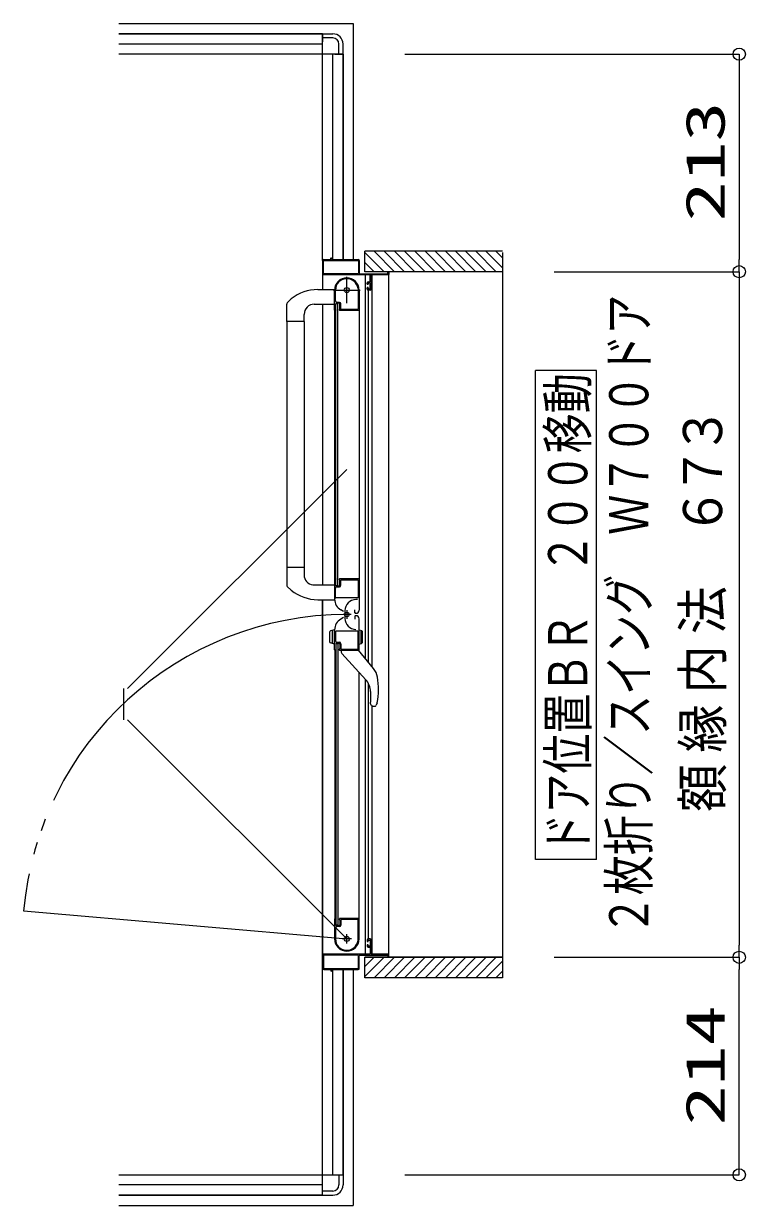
# Model space of a CAD drawing. Units: millimetres on the paper. Extents: x -305 to 305, y -152 to 152.
# Drawn here: x -88.1 to -52.7, y 18.6 to 76.6 of the extents above; entities that cross this region are included whole.
import ezdxf
from ezdxf.enums import TextEntityAlignment as Align

# ---------------------------------------------------------------- set-up
doc = ezdxf.new("R2010")
doc.units = ezdxf.units.MM
doc.linetypes.add('LONG_CHAIN', pattern=[21, 18, -1, 1, -1])
doc.linetypes.add('LONG_DOUBLE_CHAIN', pattern=[21.8, 18, -1, 0.6, -0.6, 0.6, -1])
doc.layers.add('0-0_0', color=7, linetype='Continuous', lineweight=9)
doc.layers.add('0-1_VIEW0001', color=7, linetype='Continuous', lineweight=9)
doc.styles.add('ＭＳ ゴシック', font='')
doc.styles.get('ＭＳ ゴシック').set_extended_font_data('MS Gothic')

# ---------------------------------------------------------------- blocks, each defined once
blk = doc.blocks.new('_ORIGIN')
at = {"layer": '0-0_0'}
blk.add_line((0, 0), (-1, 0), dxfattribs=at)
blk.add_circle((0, 0), 0.5, dxfattribs=at)

msp = doc.modelspace()

# ---------------------------------------------------------------- linework, layer by layer
at = {"layer": '0-1_VIEW0001'}
for p, q in [((-83.434, 76.073), (-73.434, 76.073)), ((-73.434, 76.073), (-83.434, 76.073)), ((-73.434, 76.073), (-73.434, 75.673)), ((-73.434, 76.073), (-72.934, 76.073)), ((-73.434, 64.948), (-73.434, 76.073)), ((-73.434, 75.573), (-83.434, 75.573)), ((-72.934, 75.873), (-73.434, 75.873)), ((-72.634, 75.073), (-72.634, 75.573)), ((-72.434, 75.073), (-72.434, 75.573)), ((-72.434, 75.073), (-83.434, 75.073)), ((-72.934, 64.998), (-72.934, 75.073)), ((-72.834, 75.073), (-72.434, 75.073)), ((-72.434, 75.073), (-72.434, 64.998)), ((-72.434, 64.998), (-72.434, 75.073)), ((-69.394, 75.073), (-52.983, 75.073)), ((-52.983, 74.473), (-52.983, 64.998)), ((-73.384, 64.998), (-73.049, 64.998)), ((-73.034, 65.013), (-73.034, 65.063)), ((-73.024, 65.073), (-73.004, 65.073)), ((-72.994, 65.063), (-72.994, 65.013)), ((-72.979, 64.998), (-71.684, 64.998)), ((-64.609, 65.398), (-71.359, 65.398)), ((-71.359, 64.399), (-71.359, 65.398)), ((-70.41, 64.398), (-71.359, 65.348)), ((-69.91, 64.398), (-70.909, 65.398)), ((-69.41, 64.398), (-70.409, 65.398)), ((-68.91, 64.398), (-69.909, 65.398)), ((-68.409, 64.398), (-69.409, 65.398)), ((-67.909, 64.398), (-68.909, 65.398)), ((-67.409, 64.398), (-68.409, 65.398)), ((-66.909, 64.398), (-67.909, 65.398)), ((-66.409, 64.398), (-67.409, 65.398)), ((-65.909, 64.398), (-66.909, 65.398)), ((-65.414, 64.398), (-66.414, 65.398)), ((-64.919, 64.398), (-65.919, 65.398)), ((-64.609, 64.583), (-65.424, 65.398)), ((-64.609, 65.078), (-64.929, 65.398)), ((-64.609, 65.347), (-64.609, 29.748)), ((-73.434, 64.95), (-73.434, 63.524)), ((-73.389, 64.313), (-73.389, 64.938)), ((-73.374, 64.953), (-71.694, 64.953)), ((-71.679, 64.938), (-71.679, 64.313)), ((-71.634, 64.948), (-71.634, 64.313)), ((-70.91, 64.398), (-71.359, 64.848)), ((-64.609, 64.398), (-71.359, 64.398)), ((-70.234, 64.313), (-70.234, 64.383)), ((-70.184, 64.383), (-70.184, 64.263)), ((-62.069, 64.398), (-52.983, 64.398)), ((-71.114, 64.248), (-73.409, 64.248)), ((-71.694, 64.298), (-73.374, 64.298)), ((-71.619, 64.298), (-70.249, 64.298)), ((-71.328, 45.403), (-71.328, 64.248)), ((-71.249, 63.793), (-71.249, 63.848)), ((-71.199, 63.898), (-71.114, 63.898)), ((-71.199, 63.838), (-71.199, 63.793)), ((-71.114, 63.853), (-71.184, 63.853)), ((-71.099, 63.913), (-71.099, 64.233)), ((-71.099, 63.568), (-71.099, 63.838)), ((-71.049, 64.233), (-71.049, 63.548)), ((-70.199, 64.248), (-71.034, 64.248)), ((-71.011, 45.019), (-71.011, 64.248)), ((-70.184, 30.898), (-70.184, 64.248)), ((-73.677, 63.523), (-72.859, 63.526)), ((-72.849, 62.513), (-72.849, 63.498)), ((-72.804, 62.968), (-72.804, 63.498)), ((-71.699, 63.572), (-71.699, 62.558)), ((-71.649, 63.499), (-71.649, 49.323)), ((-71.249, 63.548), (-71.249, 63.613)), ((-71.214, 63.778), (-71.234, 63.778)), ((-71.234, 63.628), (-71.214, 63.628)), ((-71.199, 63.613), (-71.199, 63.568)), ((-71.099, 63.498), (-71.199, 63.498)), ((-71.188, 45.233), (-71.188, 63.498)), ((-71.184, 63.553), (-71.114, 63.553)), ((-52.983, 63.798), (-52.983, 31.348)), ((-75.199, 61.948), (-75.199, 62.808)), ((-74.973, 63.061), (-75.172, 62.877)), ((-73.844, 62.803), (-72.849, 62.803)), ((-73.434, 62.798), (-73.434, 49.024)), ((-72.684, 62.823), (-72.784, 62.823)), ((-72.784, 48.998), (-72.784, 62.823)), ((-72.634, 62.848), (-72.759, 62.848)), ((-72.614, 62.893), (-72.729, 62.893)), ((-72.684, 48.998), (-72.684, 62.823)), ((-72.584, 62.573), (-72.584, 62.798)), ((-72.539, 62.558), (-72.539, 62.818)), ((-74.344, 61.948), (-74.344, 62.303)), ((-72.834, 49.323), (-72.834, 62.498)), ((-72.808, 62.498), (-72.834, 62.498)), ((-72.786, 62.52), (-72.795, 62.505)), ((-72.624, 62.527), (-72.624, 62.533)), ((-72.614, 62.505), (-72.622, 62.52)), ((-71.659, 62.498), (-72.601, 62.498)), ((-71.709, 62.548), (-72.529, 62.548)), ((-75.199, 61.948), (-75.199, 49.012)), ((-74.344, 61.948), (-75.199, 61.948)), ((-74.349, 61.948), (-74.349, 49.874)), ((-59.987, 59.548), (-62.987, 59.548)), ((-62.987, 35.548), (-62.987, 59.548)), ((-59.987, 35.548), (-59.987, 59.548)), ((-74.344, 49.874), (-75.199, 49.874)), ((-74.344, 49.874), (-74.344, 49.519)), ((-72.849, 49.308), (-72.849, 48.322)), ((-72.834, 49.323), (-72.808, 49.323)), ((-72.795, 49.316), (-72.786, 49.302)), ((-72.622, 49.302), (-72.614, 49.316)), ((-71.649, 49.323), (-72.601, 49.323)), ((-71.649, 49.354), (-71.649, 47.784)), ((-74.974, 48.761), (-75.172, 48.944)), ((-73.914, 49.024), (-72.859, 49.024)), ((-72.804, 48.408), (-72.804, 48.858)), ((-72.784, 48.998), (-72.684, 48.998)), ((-72.759, 48.973), (-72.634, 48.973)), ((-72.729, 48.933), (-72.614, 48.933)), ((-72.624, 49.288), (-72.624, 49.294)), ((-72.584, 49.023), (-72.584, 49.248)), ((-72.539, 49.008), (-72.539, 49.258)), ((-72.524, 49.273), (-71.709, 49.273)), ((-71.699, 49.263), (-71.699, 48.403)), ((-73.677, 48.298), (-72.859, 48.296)), ((-73.434, 48.298), (-73.434, 30.198)), ((-73.434, 19.073), (-73.434, 48.298)), ((-71.709, 48.393), (-72.789, 48.393)), ((-71.723, 48.303), (-71.803, 48.303)), ((-72.419, 47.727), (-72.549, 47.802)), ((-72.343, 47.763), (-72.343, 47.383)), ((-71.854, 47.658), (-71.854, 47.808)), ((-71.799, 47.633), (-71.829, 47.633)), ((-72.419, 47.419), (-72.549, 47.344)), ((-71.854, 47.488), (-71.854, 47.338)), ((-71.799, 47.513), (-71.829, 47.513)), ((-71.649, 45.793), (-71.649, 47.363)), ((-73.099, 46.698), (-73.099, 46.247)), ((-72.849, 46.823), (-73.044, 46.77)), ((-72.949, 46.149), (-72.949, 46.796)), ((-72.849, 45.838), (-72.849, 46.824)), ((-72.804, 46.738), (-72.804, 46.288)), ((-71.709, 46.753), (-72.789, 46.753)), ((-71.699, 45.883), (-71.699, 46.743)), ((-71.549, 46.149), (-71.549, 46.796)), ((-71.499, 46.756), (-71.499, 46.19)), ((-72.849, 46.123), (-73.044, 46.175)), ((-72.834, 45.823), (-72.834, 32.648)), ((-72.834, 45.823), (-72.808, 45.823)), ((-72.795, 45.83), (-72.786, 45.845)), ((-72.784, 46.148), (-72.784, 32.323)), ((-72.784, 46.148), (-72.684, 46.148)), ((-72.759, 46.173), (-72.634, 46.173)), ((-72.729, 46.213), (-72.614, 46.213)), ((-72.684, 46.148), (-72.684, 32.323)), ((-72.624, 45.858), (-72.624, 45.852)), ((-72.622, 45.845), (-72.614, 45.83)), ((-72.601, 45.823), (-71.659, 45.823)), ((-72.584, 46.123), (-72.584, 45.898)), ((-72.539, 46.138), (-72.539, 45.888)), ((-72.524, 45.873), (-71.709, 45.873)), ((-72.524, 45.823), (-72.524, 45.732)), ((-70.936, 44.928), (-71.674, 45.823)), ((-71.649, 46.123), (-71.525, 46.156)), ((-72.495, 45.661), (-71.317, 44.373)), ((-71.649, 31.648), (-71.649, 44.736)), ((-71.328, 30.898), (-71.328, 44.385)), ((-71.188, 31.648), (-71.188, 44.188)), ((-71.09, 43.789), (-71.09, 43.27)), ((-71.029, 43.109), (-71.027, 43.106)), ((-71.011, 30.898), (-71.011, 43.073)), ((-70.952, 43.073), (-70.87, 43.073)), ((-70.828, 43.087), (-70.8, 43.121)), ((-70.828, 43.087), (-70.828, 43.086)), ((-70.756, 43.236), (-70.8, 43.121)), ((-59.987, 35.548), (-62.987, 35.548)), ((-72.849, 32.633), (-72.849, 31.648)), ((-72.808, 32.648), (-72.834, 32.648)), ((-72.786, 32.627), (-72.795, 32.641)), ((-72.624, 32.619), (-72.624, 32.613)), ((-72.614, 32.641), (-72.622, 32.627)), ((-71.659, 32.648), (-72.601, 32.648)), ((-72.584, 32.573), (-72.584, 32.348)), ((-72.539, 32.588), (-72.539, 32.328)), ((-71.709, 32.598), (-72.529, 32.598)), ((-71.699, 31.574), (-71.699, 32.588)), ((-72.804, 32.178), (-72.804, 31.648)), ((-72.684, 32.323), (-72.784, 32.323)), ((-72.634, 32.298), (-72.759, 32.298)), ((-72.614, 32.253), (-72.729, 32.253)), ((-71.249, 31.598), (-71.249, 31.533)), ((-71.249, 31.353), (-71.249, 31.298)), ((-71.234, 31.518), (-71.214, 31.518)), ((-71.214, 31.368), (-71.234, 31.368)), ((-71.099, 31.648), (-71.199, 31.648)), ((-71.199, 31.533), (-71.199, 31.578)), ((-71.199, 31.308), (-71.199, 31.353)), ((-71.184, 31.593), (-71.114, 31.593)), ((-71.099, 31.578), (-71.099, 31.308)), ((-71.049, 30.913), (-71.049, 31.598)), ((-71.114, 30.898), (-73.409, 30.898)), ((-73.389, 30.833), (-73.389, 30.208)), ((-71.694, 30.848), (-73.374, 30.848)), ((-71.679, 30.208), (-71.679, 30.833)), ((-71.634, 30.198), (-71.634, 30.833)), ((-71.619, 30.848), (-70.249, 30.848)), ((-64.609, 30.748), (-71.359, 30.748)), ((-70.41, 30.748), (-71.359, 29.798)), ((-70.91, 30.748), (-71.359, 30.298)), ((-71.199, 31.248), (-71.114, 31.248)), ((-71.114, 31.293), (-71.184, 31.293)), ((-71.099, 31.233), (-71.099, 30.913)), ((-70.199, 30.898), (-71.034, 30.898)), ((-69.91, 30.748), (-70.909, 29.748)), ((-69.41, 30.748), (-70.409, 29.748)), ((-70.234, 30.833), (-70.234, 30.763)), ((-70.184, 30.763), (-70.184, 30.883)), ((-68.91, 30.748), (-69.909, 29.748)), ((-68.409, 30.748), (-69.409, 29.748)), ((-67.91, 30.748), (-68.909, 29.748)), ((-67.409, 30.748), (-68.409, 29.748)), ((-66.909, 30.748), (-67.909, 29.748)), ((-66.409, 30.748), (-67.409, 29.748)), ((-65.909, 30.748), (-66.909, 29.748)), ((-65.414, 30.748), (-66.414, 29.748)), ((-64.92, 30.748), (-65.919, 29.748)), ((-62.069, 30.748), (-52.984, 30.748)), ((-62.069, 30.748), (-52.983, 30.748)), ((-73.374, 30.193), (-71.694, 30.193)), ((-64.609, 30.563), (-65.425, 29.748)), ((-73.384, 30.148), (-73.049, 30.148)), ((-73.034, 30.133), (-73.034, 30.083)), ((-73.024, 30.073), (-73.004, 30.073)), ((-72.994, 30.083), (-72.994, 30.133)), ((-72.979, 30.148), (-71.684, 30.148)), ((-72.934, 20.073), (-72.934, 30.148)), ((-72.434, 30.148), (-72.434, 20.073)), ((-72.434, 20.073), (-72.434, 30.148)), ((-64.609, 30.068), (-64.93, 29.748)), ((-52.984, 20.673), (-52.984, 30.148)), ((-83.434, 20.073), (-72.434, 20.073)), ((-72.834, 20.073), (-72.434, 20.073)), ((-72.634, 20.073), (-72.634, 19.573)), ((-72.434, 20.073), (-72.434, 19.573)), ((-69.394, 20.073), (-52.984, 20.073)), ((-73.434, 19.573), (-83.434, 19.573)), ((-73.434, 19.073), (-73.434, 19.473)), ((-72.934, 19.273), (-73.434, 19.273)), ((-83.434, 19.073), (-73.434, 19.073)), ((-73.434, 19.073), (-83.434, 19.073)), ((-73.434, 19.073), (-72.934, 19.073))]:
    msp.add_line(p, q, dxfattribs=at)
at = {"layer": '0-1_VIEW0001', "linetype": 'LONG_CHAIN'}
for p, q in [((-72.249, 62.848), (-72.249, 64.148)), ((-72.899, 63.498), (-71.599, 63.498)), ((-72.037, 47.573), (-72.428, 47.573)), ((-72.249, 47.786), (-72.249, 47.361)), ((-72.019, 31.648), (-72.479, 31.648)), ((-72.249, 31.418), (-72.249, 31.878))]:
    msp.add_line(p, q, dxfattribs=at)
at = {"layer": '0-1_VIEW0001', "linetype": 'LONG_DOUBLE_CHAIN'}
for p, q in [((-72.249, 54.695), (-83.01, 43.934)), ((-83.21, 43.934), (-83.21, 42.408)), ((-72.249, 31.648), (-83.01, 42.408)), ((-88.114, 33.036), (-72.249, 31.648)), ((-71.934, 30.148), (-71.934, 18.573)), ((-83.434, 18.573), (-71.934, 18.573))]:
    msp.add_line(p, q, dxfattribs=at)
at = {"layer": '0-1_VIEW0001', "color": 5}
msp.add_line((-71.359, 30.748), (-64.609, 30.748), dxfattribs=at)
at = {"layer": '0-1_VIEW0001', "linetype": 'LONG_DOUBLE_CHAIN'}
msp.add_lwpolyline([(-83.434, 76.573), (-71.934, 76.573), (-71.934, 64.998)], dxfattribs=at)
at = {"layer": '0-1_VIEW0001'}
for points in [[(-71.649, 46.123), (-71.649, 46.823), (-71.525, 46.789)], [(-71.082, 43.209), (-71.083, 43.213), (-71.084, 43.217), (-71.085, 43.221), (-71.086, 43.226), (-71.087, 43.23), (-71.087, 43.234), (-71.088, 43.238), (-71.089, 43.243), (-71.089, 43.247), (-71.09, 43.252), (-71.09, 43.254), (-71.09, 43.256), (-71.09, 43.258), (-71.09, 43.26), (-71.09, 43.262), (-71.09, 43.264), (-71.09, 43.267), (-71.09, 43.269), (-71.09, 43.271), (-71.09, 43.273)], [(-71.029, 43.109), (-71.03, 43.11), (-71.031, 43.111), (-71.032, 43.112), (-71.033, 43.113), (-71.034, 43.114), (-71.035, 43.116), (-71.036, 43.117), (-71.037, 43.118), (-71.038, 43.12), (-71.039, 43.121), (-71.04, 43.122), (-71.041, 43.124), (-71.042, 43.125), (-71.043, 43.127), (-71.044, 43.128), (-71.045, 43.13), (-71.046, 43.131), (-71.047, 43.133), (-71.049, 43.135), (-71.051, 43.138), (-71.053, 43.141), (-71.054, 43.144), (-71.056, 43.147), (-71.058, 43.151), (-71.06, 43.154), (-71.062, 43.158), (-71.064, 43.161), (-71.066, 43.165), (-71.068, 43.169), (-71.069, 43.173), (-71.071, 43.177), (-71.073, 43.18), (-71.074, 43.184), (-71.076, 43.188), (-71.077, 43.192), (-71.078, 43.196), (-71.08, 43.2), (-71.081, 43.205), (-71.082, 43.209)], [(-70.87, 43.073), (-70.868, 43.073), (-70.866, 43.074), (-70.864, 43.074), (-70.861, 43.074), (-70.859, 43.074), (-70.857, 43.075), (-70.855, 43.075), (-70.853, 43.076), (-70.85, 43.076), (-70.848, 43.076), (-70.846, 43.077), (-70.844, 43.078), (-70.842, 43.078), (-70.839, 43.079), (-70.837, 43.08), (-70.835, 43.081), (-70.833, 43.082), (-70.831, 43.084), (-70.83, 43.085), (-70.828, 43.086)], [(-64.609, 29.748), (-71.359, 29.748), (-71.359, 30.749)]]:
    msp.add_lwpolyline(points, dxfattribs=at)
for centre, radius in [((-72.249, 63.498), 0.125), ((-72.249, 47.573), 0.113), ((-72.249, 31.648), 0.125)]:
    msp.add_circle(centre, radius, dxfattribs=at)
for centre, radius, start, end in [((-72.934, 75.573), 0.5, 0, 90), ((-72.934, 75.573), 0.3, 0, 90), ((-73.384, 64.948), 0.05, 90, 180), ((-73.049, 65.013), 0.015, 270, 0), ((-73.024, 65.063), 0.01, 90, 180), ((-73.004, 65.063), 0.01, 0, 90), ((-72.979, 65.013), 0.015, 180, 270), ((-71.684, 64.948), 0.05, 0, 90), ((-73.374, 64.938), 0.015, 90, 180), ((-71.694, 64.938), 0.015, 0, 90), ((-70.219, 64.383), 0.015, 90, 180), ((-70.199, 64.383), 0.015, 0, 90), ((-73.409, 64.273), 0.025, 180, 270), ((-73.374, 64.313), 0.015, 180, 270), ((-72.249, 63.498), 0.6, 0, 180), ((-72.249, 63.498), 0.555, 7.76707, 180), ((-71.694, 64.313), 0.015, 270, 0), ((-71.619, 64.313), 0.015, 180, 270), ((-71.199, 63.848), 0.05, 90, 180), ((-71.184, 63.838), 0.015, 90, 180), ((-71.114, 64.233), 0.015, 0, 90), ((-71.114, 63.913), 0.015, 270, 0), ((-71.114, 63.838), 0.015, 0, 90), ((-71.034, 64.233), 0.015, 90, 180), ((-70.249, 64.313), 0.015, 270, 0), ((-70.199, 64.263), 0.015, 270, 0), ((-73.67, 61.453), 2.07, 90.2, 129.02418), ((-71.709, 63.572), 0.01, 0, 7.76707), ((-71.234, 63.793), 0.015, 180, 270), ((-71.234, 63.613), 0.015, 90, 180), ((-71.199, 63.548), 0.05, 180, 270), ((-71.214, 63.793), 0.015, 270, 0), ((-71.214, 63.613), 0.015, 0, 90), ((-71.184, 63.568), 0.015, 180, 270), ((-71.114, 63.568), 0.015, 270, 0), ((-71.099, 63.548), 0.05, 270, 0), ((-75.099, 62.808), 0.1, 136.52757, 180), ((-73.844, 62.303), 0.5, 90, 180), ((-72.729, 62.968), 0.075, 180, 270), ((-72.759, 62.823), 0.025, 90, 180), ((-72.634, 62.798), 0.05, 0, 90), ((-72.614, 62.818), 0.075, 0, 90), ((-72.834, 62.513), 0.015, 180, 270), ((-72.808, 62.513), 0.015, 270, 329.03624), ((-72.799, 62.527), 0.015, 329.03624, 0), ((-72.609, 62.533), 0.015, 90, 180), ((-72.609, 62.527), 0.015, 180, 210.96376), ((-72.601, 62.513), 0.015, 210.96376, 270), ((-72.609, 62.573), 0.025, 270, 0), ((-72.529, 62.558), 0.01, 180, 270), ((-71.709, 62.558), 0.01, 270, 0), ((-71.659, 62.508), 0.01, 270, 0), ((-73.844, 49.519), 0.5, 180, 262.04438), ((-72.834, 49.308), 0.015, 90, 180), ((-72.808, 49.308), 0.015, 30.96376, 90), ((-72.799, 49.294), 0.015, 0, 30.96376), ((-72.609, 49.294), 0.015, 149.03624, 180), ((-72.601, 49.308), 0.015, 90, 149.03624), ((-71.659, 49.313), 0.01, 0, 90), ((-75.099, 49.013), 0.1, 180, 223.47243), ((-73.67, 50.368), 2.07, 230.94186, 269.8), ((-72.729, 48.858), 0.075, 90, 180), ((-72.759, 48.998), 0.025, 180, 270), ((-72.634, 49.023), 0.05, 270, 0), ((-72.609, 49.288), 0.015, 180, 270), ((-72.614, 49.008), 0.075, 270, 0), ((-72.609, 49.248), 0.025, 0, 90), ((-72.524, 49.258), 0.015, 90, 180), ((-71.709, 49.263), 0.01, 0, 90), ((-72.249, 48.322), 0.6, 180, 240), ((-72.789, 48.408), 0.015, 180, 270), ((-71.803, 47.763), 0.54, 90, 180), ((-71.709, 48.403), 0.01, 270, 0), ((-71.829, 47.658), 0.025, 180, 270), ((-71.799, 47.783), 0.15, 270, 0), ((-72.249, 46.824), 0.6, 120, 180), ((-71.803, 47.383), 0.54, 180, 270), ((-71.829, 47.488), 0.025, 90, 180), ((-71.799, 47.363), 0.15, 0, 90), ((-73.024, 46.698), 0.075, 105, 180), ((-72.789, 46.738), 0.015, 90, 180), ((-71.709, 46.743), 0.01, 0, 90), ((-71.534, 46.756), 0.035, 0, 75), ((-73.024, 46.247), 0.075, 180, 255), ((-72.834, 45.838), 0.015, 180, 270), ((-72.808, 45.838), 0.015, 270, 329.03624), ((-72.729, 46.288), 0.075, 180, 270), ((-72.799, 45.852), 0.015, 329.03624, 0), ((-72.759, 46.148), 0.025, 90, 180), ((-72.634, 46.123), 0.05, 0, 90), ((-72.609, 45.858), 0.015, 90, 180), ((-72.609, 45.852), 0.015, 180, 210.96376), ((-72.614, 46.138), 0.075, 0, 90), ((-72.601, 45.838), 0.015, 210.96376, 270), ((-72.609, 45.898), 0.025, 270, 0), ((-72.524, 45.888), 0.015, 180, 270), ((-71.709, 45.883), 0.01, 270, 0), ((-71.659, 45.833), 0.01, 270, 0), ((-71.534, 46.19), 0.035, 285, 0), ((-72.424, 45.732), 0.1, 180, 222.43623), ((-71.631, 44.355), 0.9, 9.28844, 39.5), ((-71.955, 43.789), 0.865, 0, 42.43623), ((-74.364, 43.908), 3.67, 349.4547, 9.28844), ((-70.952, 43.173), 0.1, 221.81032, 270), ((-72.834, 32.633), 0.015, 90, 180), ((-72.808, 32.633), 0.015, 30.96376, 90), ((-72.799, 32.619), 0.015, 0, 30.96376), ((-72.609, 32.619), 0.015, 149.03624, 180), ((-72.609, 32.613), 0.015, 180, 270), ((-72.601, 32.633), 0.015, 90, 149.03624), ((-72.609, 32.573), 0.025, 0, 90), ((-72.529, 32.588), 0.01, 90, 180), ((-71.709, 32.588), 0.01, 0, 90), ((-71.659, 32.638), 0.01, 0, 90), ((-72.729, 32.178), 0.075, 90, 180), ((-72.759, 32.323), 0.025, 180, 270), ((-72.634, 32.348), 0.05, 270, 0), ((-72.614, 32.328), 0.075, 270, 0), ((-72.249, 31.648), 0.6, 180, 0), ((-72.249, 31.648), 0.555, 180, 352.23293), ((-71.709, 31.574), 0.01, 352.23293, 0), ((-71.664, 31.748), 0.015, 0, 2.69354), ((-71.199, 31.598), 0.05, 90, 180), ((-71.234, 31.533), 0.015, 180, 270), ((-71.234, 31.353), 0.015, 90, 180), ((-71.214, 31.533), 0.015, 270, 0), ((-71.214, 31.353), 0.015, 0, 90), ((-71.184, 31.578), 0.015, 90, 180), ((-71.114, 31.578), 0.015, 0, 90), ((-71.099, 31.598), 0.05, 0, 90), ((-73.409, 30.873), 0.025, 90, 180), ((-73.374, 30.833), 0.015, 90, 180), ((-71.694, 30.833), 0.015, 0, 90), ((-71.619, 30.833), 0.015, 90, 180), ((-71.199, 31.298), 0.05, 180, 270), ((-71.184, 31.308), 0.015, 180, 270), ((-71.114, 31.308), 0.015, 270, 0), ((-71.114, 31.233), 0.015, 0, 90), ((-71.114, 30.913), 0.015, 270, 0), ((-71.034, 30.913), 0.015, 180, 270), ((-70.249, 30.833), 0.015, 0, 90), ((-70.219, 30.763), 0.015, 180, 270), ((-70.199, 30.883), 0.015, 0, 90), ((-70.199, 30.763), 0.015, 270, 0), ((-73.384, 30.198), 0.05, 180, 270), ((-73.374, 30.208), 0.015, 180, 270), ((-71.694, 30.208), 0.015, 270, 0), ((-71.684, 30.198), 0.05, 270, 0), ((-73.049, 30.133), 0.015, 0, 90), ((-73.024, 30.083), 0.01, 180, 270), ((-73.004, 30.083), 0.01, 270, 0), ((-72.979, 30.133), 0.015, 90, 180), ((-72.934, 19.573), 0.5, 270, 0), ((-72.934, 19.573), 0.3, 270, 0)]:
    msp.add_arc(centre, radius, start, end, dxfattribs=at)
at = {"layer": '0-1_VIEW0001', "linetype": 'LONG_DOUBLE_CHAIN'}
msp.add_arc((-72.249, 31.648), 15.925, 90, 175, dxfattribs=at)

# ---------------------------------------------------------------- block references
at = {"layer": '0-1_VIEW0001', "xscale": 0.6, "yscale": 0.6}
for p, rotation in [((-52.983, 75.073), 90), ((-52.983, 64.398), 270), ((-52.983, 64.398), 90), ((-52.983, 30.748), 270), ((-52.984, 30.748), 90), ((-52.984, 20.073), 270)]:
    msp.add_blockref('_ORIGIN', p, dxfattribs=dict(at, rotation=rotation))

# ---------------------------------------------------------------- texts
at = {"layer": '0-1_VIEW0001', "style": 'ＭＳ ゴシック'}
for s, width, p in [('213', 1.5, (-53.122, 66.862)), ('２枚折り／スイング\u3000Ｗ７００ドア', 0.75, (-56.87, 31.833)), ('ドア位置ＢＲ\u3000２００移動', 0.75, (-59.868, 35.833)), ('３', 0.9, (-53.249, 55.424)), ('７', 0.9, (-53.249, 53.436)), ('６', 0.9, (-53.249, 51.448)), ('法', 0.9, (-53.249, 46.608)), ('内', 0.9, (-53.249, 43.7)), ('縁', 0.9, (-53.249, 40.792)), ('額', 0.9, (-53.249, 37.884)), ('214', 1.5, (-53.123, 22.501))]:
    msp.add_text(s, height=1.921, rotation=90, dxfattribs=dict(at, width=width)).set_placement(p, align=Align.BOTTOM_LEFT)

doc.saveas('drawing.dxf')
